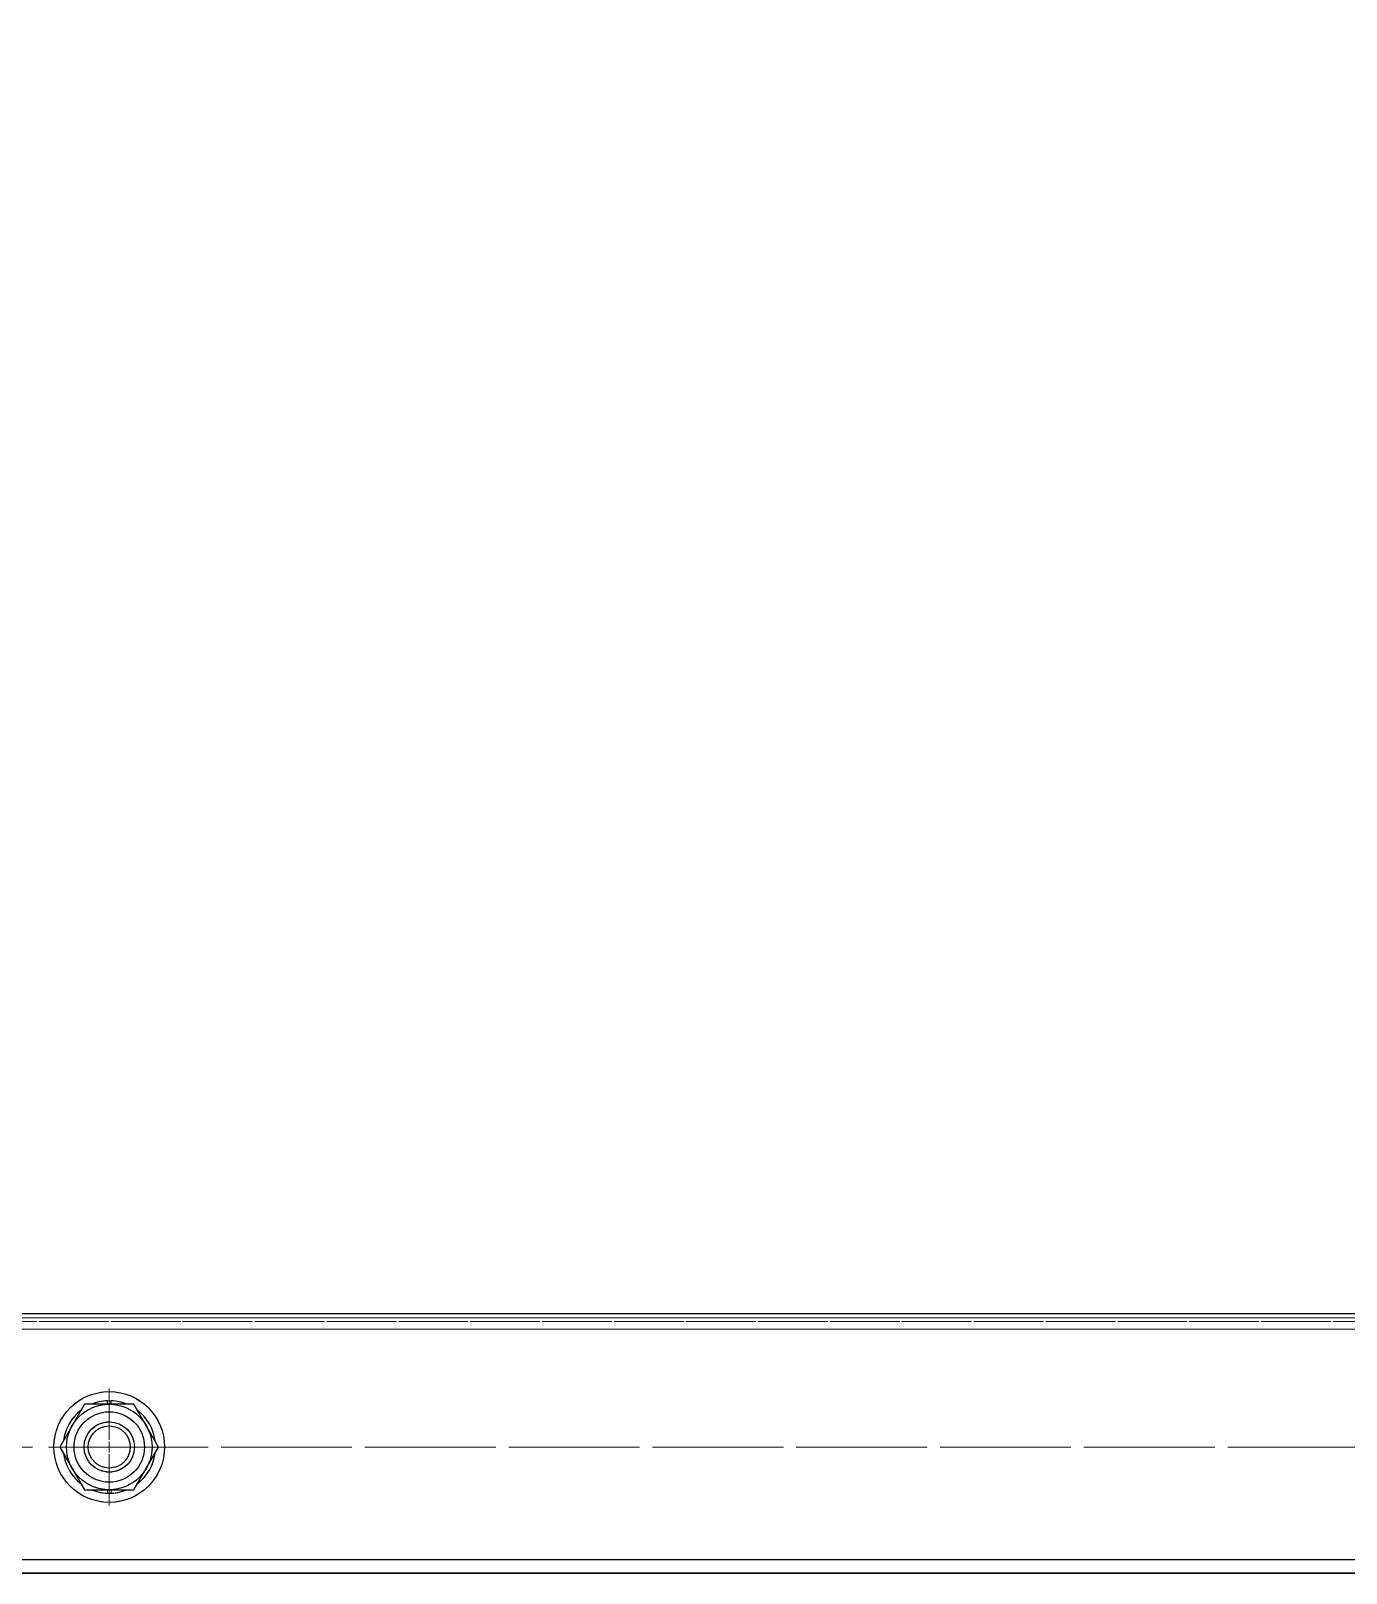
# Model space of a CAD drawing. Header units: millimetres. Extents: x 0 to 51411, y 0 to 16902.
# Drawn here: x 2108.7 to 2370.1, y 7998.1 to 8304.5 of the extents above; entities that cross this region are included whole.
import ezdxf

# ---------------------------------------------------------------- set-up
doc = ezdxf.new("R2010")
doc.units = ezdxf.units.MM
doc.linetypes.add('CENTER2', pattern=[28.575, 19.05, -3.175, 3.175, -3.175])
doc.linetypes.add('HIDDEN2', pattern=[4.7625, 3.175, -1.5875])
for name, color, linetype, lineweight in [('01_外形線', 7, 'Continuous', 25), ('03_かくれ線', 6, 'HIDDEN2', 13), ('04_中心線', 1, 'CENTER2', 9)]:
    doc.layers.add(name, color=color, linetype=linetype, lineweight=lineweight)
doc.layers.add('10_補助線', color=8, linetype='Continuous', lineweight=13, plot=False)

# ---------------------------------------------------------------- blocks, each defined once
blk = doc.blocks.new('*U524')
at = {"layer": '04_中心線', "color": 0, "linetype": 'CENTER2', "transparency": 16777216}
for p, q in [((0, 1.4), (0, 10.5)), ((-10.5, 0), (-1.4, 0)), ((1.4, 0), (10.5, 0)), ((0, -10.5), (0, -1.4))]:
    blk.add_line(p, q, dxfattribs=at)
at = {"layer": '04_中心線', "color": 0, "linetype": 'Continuous', "transparency": 16777216}
for p, q in [((-0.7, 0), (0.7, 0)), ((0, -0.7), (0, 0.7))]:
    blk.add_line(p, q, dxfattribs=at)
blk = doc.blocks.new('*U545')
at = {"layer": '04_中心線', "color": 0, "linetype": 'CENTER2', "transparency": 16777216}
for p, q in [((0, 2.2), (0, 11.59)), ((-11.59, 0), (-2.2, 0)), ((2.2, 0), (11.59, 0)), ((0, -11.59), (0, -2.2))]:
    blk.add_line(p, q, dxfattribs=at)
at = {"layer": '04_中心線', "color": 0, "linetype": 'Continuous', "transparency": 16777216}
for p, q in [((-1.1, 0), (1.1, 0)), ((0, -1.1), (0, 1.1))]:
    blk.add_line(p, q, dxfattribs=at)
blk = doc.blocks.new('*U567')
at = {"layer": '04_中心線', "color": 0, "linetype": 'CENTER2', "transparency": 16777216}
for p, q in [((0, 1.4), (0, 10.5)), ((-10.5, 0), (-1.4, 0)), ((1.4, 0), (10.5, 0)), ((0, -10.5), (0, -1.4))]:
    blk.add_line(p, q, dxfattribs=at)
at = {"layer": '04_中心線', "color": 0, "linetype": 'Continuous', "transparency": 16777216}
for p, q in [((-0.7, 0), (0.7, 0)), ((0, -0.7), (0, 0.7))]:
    blk.add_line(p, q, dxfattribs=at)
blk = doc.blocks.new('*U557')
at = {"layer": '04_中心線', "color": 0, "linetype": 'CENTER2', "transparency": 16777216}
for p, q in [((0, 2.2), (0, 11.59)), ((-11.59, 0), (-2.2, 0)), ((2.2, 0), (11.59, 0)), ((0, -11.59), (0, -2.2))]:
    blk.add_line(p, q, dxfattribs=at)
at = {"layer": '04_中心線', "color": 0, "linetype": 'Continuous', "transparency": 16777216}
for p, q in [((-1.1, 0), (1.1, 0)), ((0, -1.1), (0, 1.1))]:
    blk.add_line(p, q, dxfattribs=at)

msp = doc.modelspace()

# ---------------------------------------------------------------- linework, layer by layer
at = {"layer": '01_外形線'}
for p, q in [((2824.292, 8049.623), (2024.292, 8049.623)), ((1973.734, 7998.186), (2874.851, 7998.186))]:
    msp.add_line(p, q, dxfattribs=at)
msp.add_lwpolyline([(1984.292, 8000.866), (2864.292, 8000.866, 0.4142136), (2874.292, 8010.866), (2874.292, 8900.866), (1974.292, 8900.866), (1974.292, 8010.866, 0.4142136)], format="xyb", close=True, dxfattribs=at)
msp.add_lwpolyline([(2119.385, 8014.686), (2129.2, 8014.686), (2134.107, 8023.186), (2129.2, 8031.686), (2119.385, 8031.686), (2114.477, 8023.186)], close=True, dxfattribs=at)
for points in [[(2123.917, 8031.686), (2123.917, 8032.379)], [(2124.667, 8031.686), (2124.667, 8032.379)], [(1973.734, 7998.186), (1973.671, 7998.123), (2874.914, 7998.123), (2874.851, 7998.186)]]:
    msp.add_lwpolyline(points, dxfattribs=at)
for radius in [11, 8.5, 7, 5, 4.188]:
    msp.add_circle((2124.292, 8023.186), radius, dxfattribs=at)
for start, end in [(92.33607, 112.49498), (67.50502, 87.66393), (127.50502, 172.49498), (7.50502, 52.49498), (187.50502, 232.49498), (307.50502, 352.49498), (247.50502, 292.49498)]:
    msp.add_arc((2124.292, 8023.186), 9.2, start, end, dxfattribs=at)
at = {"layer": '03_かくれ線', "ltscale": 3}
msp.add_line((2824.292, 8048.123), (2024.292, 8048.123), dxfattribs=at)
msp.add_lwpolyline([(2874.851, 7998.186), (2828.449, 8044.588, -0.6681786), (2819.914, 8048.123), (2028.671, 8048.123, -0.6681786), (2020.136, 8044.588), (1973.734, 7998.186)], format="xyb", dxfattribs=at)
msp.add_lwpolyline([(2129.2, 8031.686), (2119.385, 8031.686), (2114.477, 8023.186), (2119.385, 8014.686), (2129.2, 8014.686), (2134.107, 8023.186)], close=True, dxfattribs=at)
for points in [[(2123.917, 8014.686), (2123.917, 8013.994)], [(2124.667, 8014.686), (2124.667, 8013.994)]]:
    msp.add_lwpolyline(points, dxfattribs=at)
for radius in [11, 8.5, 7, 5, 4.188]:
    msp.add_circle((2124.292, 8023.186), radius, dxfattribs=at)
for start, end in [(67.50502, 112.49498), (127.50502, 172.49498), (7.50502, 52.49498), (187.50502, 232.49498), (307.50502, 352.49498), (247.50502, 267.66393), (272.33607, 292.49498)]:
    msp.add_arc((2124.292, 8023.186), 9.2, start, end, dxfattribs=at)
at = {"layer": '04_中心線'}
for p, q in [((2851.972, 8023.186), (1996.613, 8023.186)), ((2124.292, 8023.186), (2724.292, 8023.186))]:
    msp.add_line(p, q, dxfattribs=at)
at = {"layer": '10_補助線'}
for p, q in [((2827.474, 8046.623), (2022.171, 8046.623)), ((2824.292, 8048.873), (2024.292, 8048.873))]:
    msp.add_line(p, q, dxfattribs=at)

# ---------------------------------------------------------------- block references
at = {"layer": '04_中心線', "linetype": 'CENTER2'}
for name in ['*U545', '*U524']:
    msp.add_blockref(name, (2124.292, 8023.186), dxfattribs=at)
at = {"layer": '04_中心線', "linetype": 'CENTER2', "rotation": 180}
for name in ['*U557', '*U567']:
    msp.add_blockref(name, (2124.292, 8023.186), dxfattribs=at)

doc.saveas('drawing.dxf')
